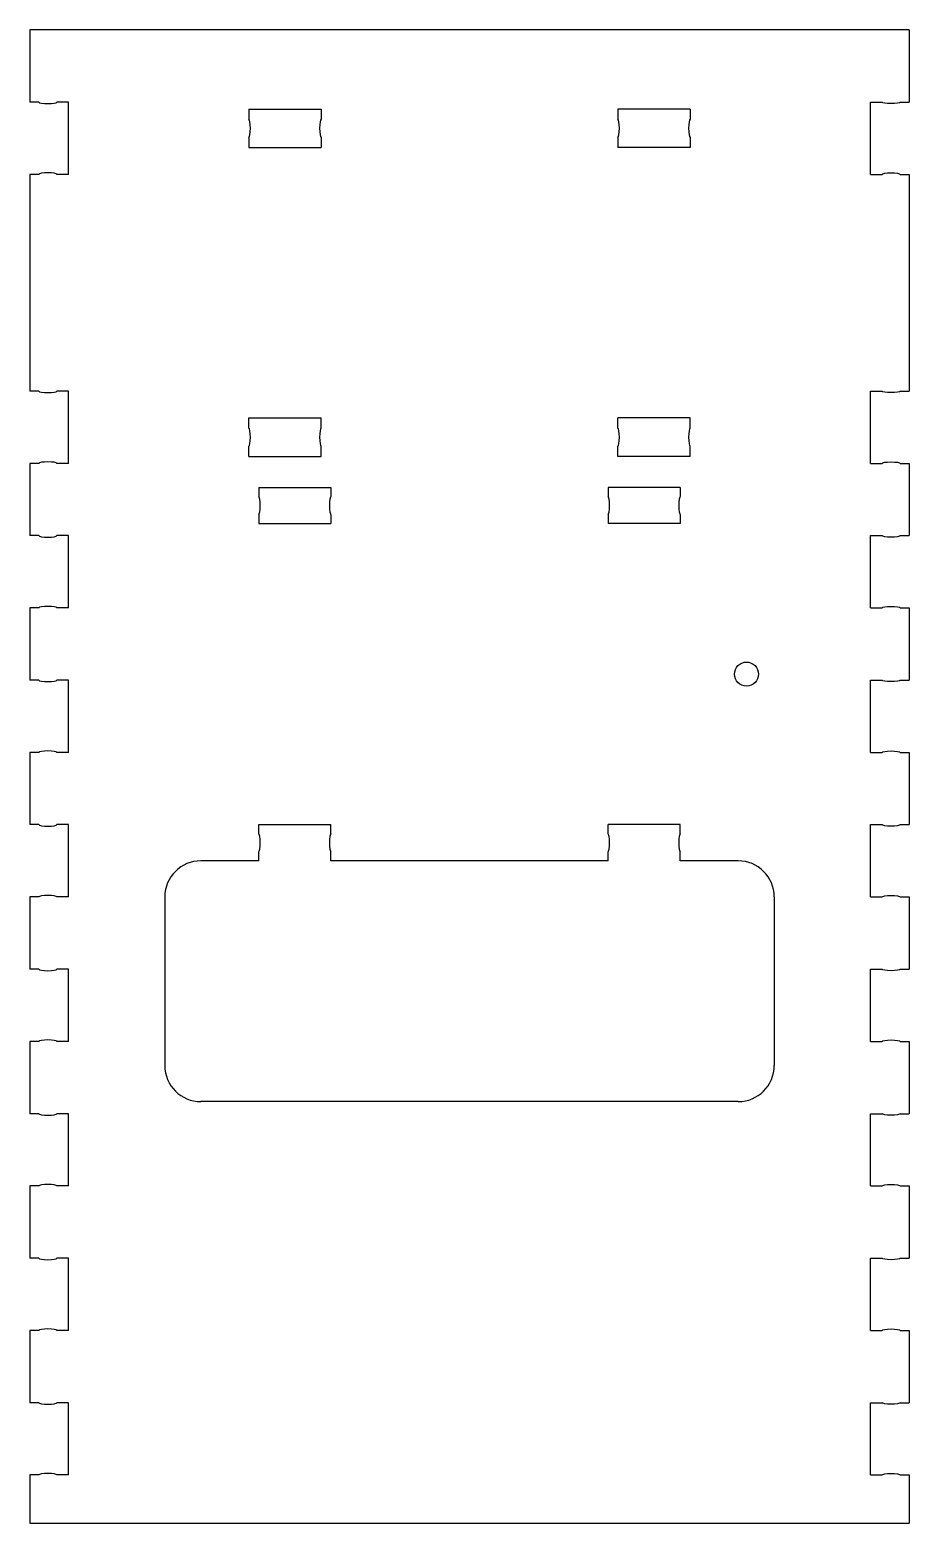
# Model space of a CAD drawing. Extents: x 0.24 to 3.12, y 3.5 to 8.39.
import ezdxf

# ---------------------------------------------------------------- set-up
doc = ezdxf.new("R2010")
doc.units = 0
doc.header["$LTSCALE"] = 0.5
doc.header["$MEASUREMENT"] = 0
doc.linetypes.add('HIDDEN', pattern=[0.15, 0.1, -0.05])
doc.layers.add('HIDDEN', color=7, linetype='HIDDEN')
doc.layers.add('VISIBLE', color=1, linetype='CONTINUOUS')

msp = doc.modelspace()

# ---------------------------------------------------------------- linework, layer by layer
at = {"layer": 'HIDDEN', "color": 5, "linetype": 'CONTINUOUS'}
msp.add_circle((2.5866, 6.2805), 0.0394, dxfattribs=at)
at = {"layer": 'VISIBLE'}
for p, q in [((0.2441, 8.3868), (0.2441, 8.1506)), ((3.1181, 8.3868), (0.2441, 8.3868)), ((3.1181, 8.3868), (3.1181, 8.1506)), ((0.2736, 8.1506), (0.2441, 8.1506)), ((0.3701, 8.1506), (0.3327, 8.1506)), ((0.3701, 7.9144), (0.3701, 8.1506)), ((0.9598, 8.1279), (1.1961, 8.1279)), ((0.9598, 8.1279), (0.9598, 8.0945)), ((1.1961, 8.1279), (1.1961, 8.0945)), ((2.4024, 8.1279), (2.1661, 8.1279)), ((2.1661, 8.1279), (2.1661, 8.0945)), ((2.4024, 8.1279), (2.4024, 8.0945)), ((2.9921, 8.1506), (3.0295, 8.1506)), ((2.9921, 7.9144), (2.9921, 8.1506)), ((3.0886, 8.1506), (3.1181, 8.1506)), ((0.9598, 8.0354), (0.9598, 8.002)), ((1.1961, 8.0354), (1.1961, 8.002)), ((2.1661, 8.0354), (2.1661, 8.002)), ((2.4024, 8.0354), (2.4024, 8.002)), ((0.9598, 8.002), (1.1961, 8.002)), ((2.4024, 8.002), (2.1661, 8.002)), ((0.2441, 7.9144), (0.2441, 7.2057)), ((0.2736, 7.9144), (0.2441, 7.9144)), ((0.3701, 7.9144), (0.3327, 7.9144)), ((2.9921, 7.9144), (3.0295, 7.9144)), ((3.0886, 7.9144), (3.1181, 7.9144)), ((3.1181, 7.9144), (3.1181, 7.2057)), ((0.2736, 7.2057), (0.2441, 7.2057)), ((0.3701, 7.2057), (0.3327, 7.2057)), ((0.3701, 6.9695), (0.3701, 7.2057)), ((2.9921, 7.2057), (3.0295, 7.2057)), ((2.9921, 6.9695), (2.9921, 7.2057)), ((3.0886, 7.2057), (3.1181, 7.2057)), ((0.9598, 7.1181), (1.1961, 7.1181)), ((0.9598, 7.0846), (0.9598, 7.1181)), ((1.1961, 7.0846), (1.1961, 7.1181)), ((2.4024, 7.1181), (2.1661, 7.1181)), ((2.1661, 7.0846), (2.1661, 7.1181)), ((2.4024, 7.0846), (2.4024, 7.1181)), ((0.9598, 6.9921), (0.9598, 7.0256)), ((0.9598, 6.9921), (1.1961, 6.9921)), ((1.1961, 6.9921), (1.1961, 7.0256)), ((2.1661, 6.9921), (2.1661, 7.0256)), ((2.4024, 6.9921), (2.1661, 6.9921)), ((2.4024, 6.9921), (2.4024, 7.0256)), ((0.2441, 6.9695), (0.2441, 6.7332)), ((0.2736, 6.9695), (0.2441, 6.9695)), ((0.3701, 6.9695), (0.3327, 6.9695)), ((2.9921, 6.9695), (3.0295, 6.9695)), ((3.0886, 6.9695), (3.1181, 6.9695)), ((3.1181, 6.9695), (3.1181, 6.7332)), ((0.9921, 6.8907), (1.2283, 6.8907)), ((0.9921, 6.8907), (0.9921, 6.8612)), ((1.2283, 6.8907), (1.2283, 6.8612)), ((2.3701, 6.8907), (2.1339, 6.8907)), ((2.1339, 6.8907), (2.1339, 6.8612)), ((2.3701, 6.8907), (2.3701, 6.8612)), ((0.9921, 6.8021), (0.9921, 6.7726)), ((1.2283, 6.8021), (1.2283, 6.7726)), ((2.1339, 6.8021), (2.1339, 6.7726)), ((2.3701, 6.8021), (2.3701, 6.7726)), ((0.9921, 6.7726), (1.2283, 6.7726)), ((2.3701, 6.7726), (2.1339, 6.7726)), ((0.2736, 6.7332), (0.2441, 6.7332)), ((0.3701, 6.7332), (0.3327, 6.7332)), ((0.3701, 6.497), (0.3701, 6.7332)), ((2.9921, 6.7332), (3.0295, 6.7332)), ((2.9921, 6.497), (2.9921, 6.7332)), ((3.0886, 6.7332), (3.1181, 6.7332)), ((0.2441, 6.497), (0.2441, 6.2608)), ((0.2736, 6.497), (0.2441, 6.497)), ((0.3701, 6.497), (0.3327, 6.497)), ((2.9921, 6.497), (3.0295, 6.497)), ((3.0886, 6.497), (3.1181, 6.497)), ((3.1181, 6.497), (3.1181, 6.2608)), ((0.2736, 6.2608), (0.2441, 6.2608)), ((0.3701, 6.2608), (0.3327, 6.2608)), ((0.3701, 6.0246), (0.3701, 6.2608)), ((2.9921, 6.2608), (3.0295, 6.2608)), ((2.9921, 6.0246), (2.9921, 6.2608)), ((3.0886, 6.2608), (3.1181, 6.2608)), ((0.2441, 6.0246), (0.2441, 5.7884)), ((0.2736, 6.0246), (0.2441, 6.0246)), ((0.3701, 6.0246), (0.3327, 6.0246)), ((2.9921, 6.0246), (3.0295, 6.0246)), ((3.0886, 6.0246), (3.1181, 6.0246)), ((3.1181, 6.0246), (3.1181, 5.7884)), ((0.2736, 5.7884), (0.2441, 5.7884)), ((0.3701, 5.7884), (0.3327, 5.7884)), ((0.3701, 5.5521), (0.3701, 5.7884)), ((0.9921, 5.7884), (1.2283, 5.7884)), ((0.9921, 5.7588), (0.9921, 5.7884)), ((1.2283, 5.7588), (1.2283, 5.7884)), ((2.3701, 5.7884), (2.1339, 5.7884)), ((2.1339, 5.7588), (2.1339, 5.7884)), ((2.3701, 5.7588), (2.3701, 5.7884)), ((2.9921, 5.7884), (3.0295, 5.7884)), ((2.9921, 5.5521), (2.9921, 5.7884)), ((3.0886, 5.7884), (3.1181, 5.7884)), ((0.9921, 5.6703), (0.8031, 5.6703)), ((0.9921, 5.6703), (0.9921, 5.6998)), ((1.2283, 5.6703), (1.2283, 5.6998)), ((2.1339, 5.6703), (1.2283, 5.6703)), ((2.1339, 5.6703), (2.1339, 5.6998)), ((2.3701, 5.6703), (2.3701, 5.6998)), ((2.5591, 5.6703), (2.3701, 5.6703)), ((0.2441, 5.5521), (0.2441, 5.3159)), ((0.2736, 5.5521), (0.2441, 5.5521)), ((0.3701, 5.5521), (0.3327, 5.5521)), ((0.685, 5.5521), (0.685, 5.001)), ((2.6772, 5.5521), (2.6772, 5.001)), ((2.9921, 5.5521), (3.0295, 5.5521)), ((3.0886, 5.5521), (3.1181, 5.5521)), ((3.1181, 5.5521), (3.1181, 5.3159)), ((0.2736, 5.3159), (0.2441, 5.3159)), ((0.3701, 5.3159), (0.3327, 5.3159)), ((0.3701, 5.0797), (0.3701, 5.3159)), ((2.9921, 5.3159), (3.0295, 5.3159)), ((2.9921, 5.0797), (2.9921, 5.3159)), ((3.0886, 5.3159), (3.1181, 5.3159)), ((0.2441, 5.0797), (0.2441, 4.8435)), ((0.2736, 5.0797), (0.2441, 5.0797)), ((0.3701, 5.0797), (0.3327, 5.0797)), ((2.9921, 5.0797), (3.0295, 5.0797)), ((3.0886, 5.0797), (3.1181, 5.0797)), ((3.1181, 5.0797), (3.1181, 4.8435)), ((2.5591, 4.8829), (0.8031, 4.8829)), ((0.2736, 4.8435), (0.2441, 4.8435)), ((0.3701, 4.8435), (0.3327, 4.8435)), ((0.3701, 4.6073), (0.3701, 4.8435)), ((2.9921, 4.8435), (3.0295, 4.8435)), ((2.9921, 4.6073), (2.9921, 4.8435)), ((3.0886, 4.8435), (3.1181, 4.8435)), ((0.2441, 4.6073), (0.2441, 4.371)), ((0.2736, 4.6073), (0.2441, 4.6073)), ((0.3701, 4.6073), (0.3327, 4.6073)), ((2.9921, 4.6073), (3.0295, 4.6073)), ((3.0886, 4.6073), (3.1181, 4.6073)), ((3.1181, 4.6073), (3.1181, 4.371)), ((0.2736, 4.371), (0.2441, 4.371)), ((0.3701, 4.371), (0.3327, 4.371)), ((0.3701, 4.1348), (0.3701, 4.371)), ((2.9921, 4.371), (3.0295, 4.371)), ((2.9921, 4.1348), (2.9921, 4.371)), ((3.0886, 4.371), (3.1181, 4.371)), ((0.2441, 4.1348), (0.2441, 3.8986)), ((0.2736, 4.1348), (0.2441, 4.1348)), ((0.3701, 4.1348), (0.3327, 4.1348)), ((2.9921, 4.1348), (3.0295, 4.1348)), ((3.0886, 4.1348), (3.1181, 4.1348)), ((3.1181, 4.1348), (3.1181, 3.8986)), ((0.2736, 3.8986), (0.2441, 3.8986)), ((0.3701, 3.8986), (0.3327, 3.8986)), ((0.3701, 3.6624), (0.3701, 3.8986)), ((2.9921, 3.8986), (3.0295, 3.8986)), ((2.9921, 3.6624), (2.9921, 3.8986)), ((3.0886, 3.8986), (3.1181, 3.8986)), ((0.2736, 3.6624), (0.2441, 3.6624)), ((0.2441, 3.6624), (0.2441, 3.5049)), ((0.3701, 3.6624), (0.3327, 3.6624)), ((2.9921, 3.6624), (3.0295, 3.6624)), ((3.0886, 3.6624), (3.1181, 3.6624)), ((3.1181, 3.6624), (3.1181, 3.5049)), ((0.2441, 3.5049), (3.1181, 3.5049))]:
    msp.add_line(p, q, dxfattribs=at)
for centre, start, end in [((0.8031, 5.5521), 90, 180), ((2.5591, 5.5521), 0, 90), ((0.8031, 5.001), 180, 270), ((2.5591, 5.001), 270, 360)]:
    msp.add_arc(centre, 0.1181, start, end, dxfattribs=at)
for centre, major_axis in [((0.3031, 8.1506), (0.0295, 0)), ((0.9598, 8.0649), (0, 0.0295)), ((1.1961, 8.0649), (0, -0.0295)), ((2.1661, 8.0649), (0, 0.0295)), ((2.4024, 8.0649), (0, -0.0295)), ((0.3031, 7.9144), (-0.0295, 0)), ((0.3031, 7.2057), (0.0295, 0)), ((0.9598, 7.0551), (0, 0.0295)), ((1.1961, 7.0551), (0, -0.0295)), ((2.1661, 7.0551), (0, 0.0295)), ((2.4024, 7.0551), (0, -0.0295)), ((0.3031, 6.9695), (-0.0295, 0)), ((0.9921, 6.8317), (0, 0.0295)), ((1.2283, 6.8317), (0, -0.0295)), ((2.1339, 6.8317), (0, 0.0295)), ((2.3701, 6.8317), (0, -0.0295)), ((0.3031, 6.7332), (0.0295, 0)), ((0.3031, 6.497), (-0.0295, 0)), ((0.3031, 6.2608), (0.0295, 0)), ((0.3031, 6.0246), (-0.0295, 0)), ((0.3031, 5.7884), (0.0295, 0)), ((0.9921, 5.7293), (0, 0.0295)), ((1.2283, 5.7293), (0, -0.0295)), ((2.1339, 5.7293), (0, 0.0295)), ((2.3701, 5.7293), (0, -0.0295)), ((0.3031, 5.5521), (-0.0295, 0)), ((0.3031, 5.3159), (0.0295, 0)), ((0.3031, 5.0797), (-0.0295, 0)), ((0.3031, 4.8435), (0.0295, 0)), ((0.3031, 4.6073), (-0.0295, 0)), ((0.3031, 4.371), (0.0295, 0)), ((0.3031, 4.1348), (-0.0295, 0)), ((0.3031, 3.8986), (0.0295, 0)), ((0.3031, 3.6624), (-0.0295, 0))]:
    msp.add_ellipse(centre, major_axis=major_axis, ratio=0.166667, start_param=3.141593, end_param=6.283185, dxfattribs=at)
at = {"layer": 'VISIBLE', "extrusion": (0, 0, -1)}
for centre, major_axis in [((3.0591, 8.1506), (-0.0295, 0)), ((3.0591, 7.9144), (0.0295, 0)), ((3.0591, 7.2057), (-0.0295, 0)), ((3.0591, 6.9695), (0.0295, 0)), ((3.0591, 6.7332), (-0.0295, 0)), ((3.0591, 6.497), (0.0295, 0)), ((3.0591, 6.2608), (-0.0295, 0)), ((3.0591, 6.0246), (0.0295, 0)), ((3.0591, 5.7884), (-0.0295, 0)), ((3.0591, 5.5521), (0.0295, 0)), ((3.0591, 5.3159), (-0.0295, 0)), ((3.0591, 5.0797), (0.0295, 0)), ((3.0591, 4.8435), (-0.0295, 0)), ((3.0591, 4.6073), (0.0295, 0)), ((3.0591, 4.371), (-0.0295, 0)), ((3.0591, 4.1348), (0.0295, 0)), ((3.0591, 3.8986), (-0.0295, 0)), ((3.0591, 3.6624), (0.0295, 0))]:
    msp.add_ellipse(centre, major_axis=major_axis, ratio=0.166667, start_param=3.141593, end_param=6.283185, dxfattribs=at)

doc.saveas('drawing.dxf')
